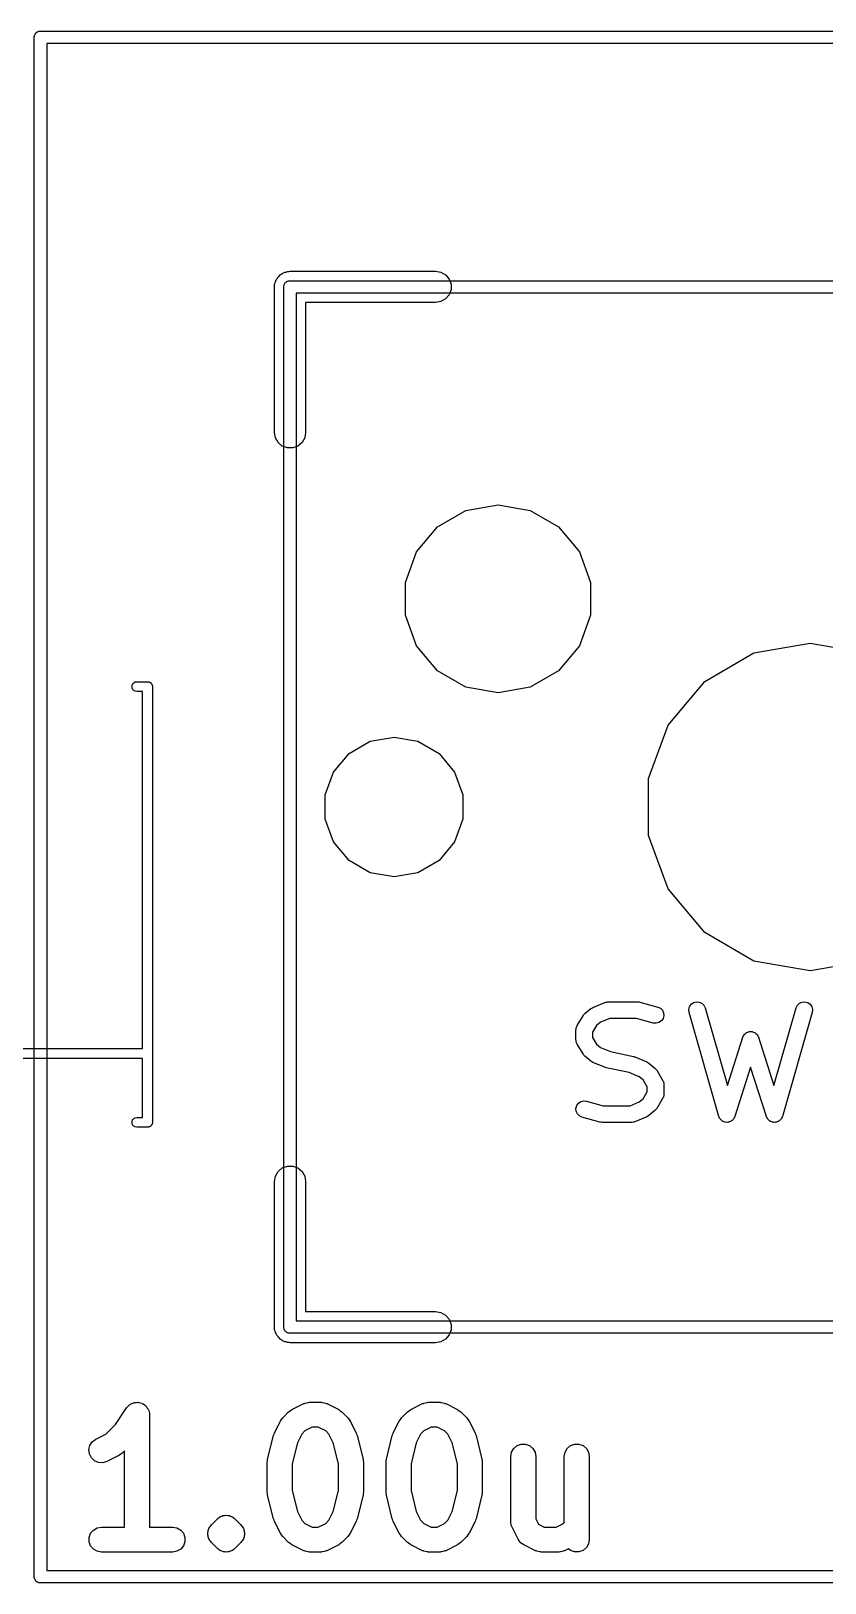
# Model space of a CAD drawing. Header units: millimetres. Extents: x 50 to 169, y 50 to 167.
# Drawn here: x 110.6 to 120.29, y 108.3 to 127.25 of the extents above; entities that cross this region are included whole.
import ezdxf

# ---------------------------------------------------------------- set-up
doc = ezdxf.new("R2010")
doc.units = ezdxf.units.MM
doc.layers.add('BLACK', color=7, linetype='Continuous')

# ---------------------------------------------------------------- blocks, each defined once
blk = doc.blocks.new('hhskb2-Cmts.User')
at = {"layer": 'BLACK'}
for p, q in [((100.574, -62.65), (100.575, -62.6434)), ((100.574, -75.35), (100.574, -62.65)), ((100.575, -62.6368), (100.577, -62.6305)), ((100.575, -62.6434), (100.575, -62.6368)), ((100.577, -62.6305), (100.578, -62.6239)), ((100.578, -62.6239), (100.582, -62.6182)), ((100.582, -62.6182), (100.584, -62.6119)), ((100.584, -62.6119), (100.588, -62.6068)), ((100.588, -62.6068), (100.592, -62.601)), ((100.592, -62.601), (100.597, -62.5967)), ((100.597, -62.5967), (100.601, -62.5916)), ((100.601, -62.5916), (100.607, -62.5883)), ((100.607, -62.5883), (100.612, -62.584)), ((100.612, -62.584), (100.618, -62.5817)), ((100.618, -62.5817), (100.624, -62.5784)), ((100.624, -62.5784), (100.631, -62.5772)), ((100.631, -62.5772), (100.637, -62.575)), ((100.637, -62.575), (100.643, -62.575)), ((100.643, -62.575), (100.65, -62.5738)), ((100.65, -62.5738), (113.35, -62.5738)), ((100.726, -62.7262), (100.726, -75.2738)), ((113.274, -62.7262), (100.726, -62.7262)), ((100.575, -75.3566), (100.574, -75.35)), ((100.575, -75.3632), (100.575, -75.3566)), ((100.577, -75.3695), (100.575, -75.3632)), ((100.578, -75.3761), (100.577, -75.3695)), ((100.582, -75.3818), (100.578, -75.3761)), ((100.584, -75.3881), (100.582, -75.3818)), ((100.588, -75.3932), (100.584, -75.3881)), ((100.592, -75.399), (100.588, -75.3932)), ((100.597, -75.4033), (100.592, -75.399)), ((100.601, -75.4084), (100.597, -75.4033)), ((100.607, -75.4117), (100.601, -75.4084)), ((100.612, -75.416), (100.607, -75.4117)), ((100.726, -75.2738), (113.274, -75.2738)), ((100.618, -75.4183), (100.612, -75.416)), ((100.624, -75.4216), (100.618, -75.4183)), ((100.631, -75.4228), (100.624, -75.4216)), ((100.637, -75.425), (100.631, -75.4228)), ((100.643, -75.425), (100.637, -75.425)), ((100.65, -75.4262), (100.643, -75.425)), ((113.35, -75.4262), (100.65, -75.4262))]:
    blk.add_line(p, q, dxfattribs=at)
blk = doc.blocks.new('hhskb2-Dwgs.User')
at = {"layer": 'BLACK'}
for p, q in [((97.5258, -59.602), (97.527, -59.5954)), ((97.5258, -78.398), (97.5258, -59.602)), ((97.527, -59.5888), (97.5292, -59.5825)), ((97.527, -59.5954), (97.527, -59.5888)), ((97.5292, -59.5825), (97.5304, -59.5759)), ((97.5304, -59.5759), (97.5337, -59.5702)), ((97.5337, -59.5702), (97.536, -59.5639)), ((97.536, -59.5639), (97.5403, -59.5588)), ((97.5403, -59.5588), (97.5436, -59.553)), ((97.5436, -59.553), (97.5487, -59.5487)), ((97.5487, -59.5487), (97.553, -59.5436)), ((97.553, -59.5436), (97.5588, -59.5403)), ((97.5588, -59.5403), (97.5639, -59.536)), ((97.5639, -59.536), (97.5702, -59.5337)), ((97.5702, -59.5337), (97.5759, -59.5304)), ((97.5759, -59.5304), (97.5825, -59.5292)), ((97.5825, -59.5292), (97.5888, -59.527)), ((97.5888, -59.527), (97.5954, -59.527)), ((97.5954, -59.527), (97.602, -59.5258)), ((97.602, -59.5258), (116.398, -59.5258)), ((97.6782, -59.6782), (97.6782, -78.3218)), ((116.322, -59.6782), (97.6782, -59.6782)), ((98.5177, -76.541), (98.6545, -76.3359)), ((98.6545, -76.3359), (98.6603, -76.3298)), ((98.6603, -76.3298), (98.6645, -76.3225)), ((98.6645, -76.3225), (98.6785, -76.3108)), ((98.6785, -76.3108), (98.691, -76.2976)), ((98.691, -76.2976), (98.6986, -76.2939)), ((98.6986, -76.2939), (98.7051, -76.2884)), ((98.7051, -76.2884), (98.7222, -76.2822)), ((98.7222, -76.2822), (98.7385, -76.2742)), ((98.7385, -76.2742), (98.7469, -76.2732)), ((98.7469, -76.2732), (98.7548, -76.2703)), ((98.7548, -76.2703), (98.773, -76.2703)), ((98.773, -76.2703), (98.7911, -76.2683)), ((98.7911, -76.2683), (98.7993, -76.2703)), ((98.7993, -76.2703), (98.8077, -76.2703)), ((98.8077, -76.2703), (98.8248, -76.2766)), ((98.8248, -76.2766), (98.8425, -76.2809)), ((98.8425, -76.2809), (98.8495, -76.2856)), ((98.8495, -76.2856), (98.8575, -76.2884)), ((98.8575, -76.2884), (98.8714, -76.3001)), ((98.8714, -76.3001), (98.8866, -76.3102)), ((98.8866, -76.3102), (98.8916, -76.317)), ((98.8916, -76.317), (98.898, -76.3225)), ((98.898, -76.3225), (98.9071, -76.3382)), ((98.9071, -76.3382), (98.9179, -76.3529)), ((98.9179, -76.3529), (98.9203, -76.361)), ((98.9203, -76.361), (98.9245, -76.3683)), ((100.653, -76.3712), (100.673, -76.3567)), ((100.673, -76.3567), (100.818, -76.2841)), ((100.818, -76.2841), (100.826, -76.2816)), ((100.826, -76.2816), (100.834, -76.2772)), ((100.834, -76.2772), (100.851, -76.2741)), ((100.851, -76.2741), (100.868, -76.269)), ((100.868, -76.269), (100.877, -76.2696)), ((100.877, -76.2696), (100.886, -76.268)), ((100.886, -76.268), (101.031, -76.268)), ((101.031, -76.268), (101.04, -76.2696)), ((101.04, -76.2696), (101.048, -76.269)), ((101.048, -76.269), (101.066, -76.2741)), ((101.066, -76.2741), (101.083, -76.2772)), ((101.083, -76.2772), (101.091, -76.2816)), ((101.091, -76.2816), (101.099, -76.2841)), ((101.099, -76.2841), (101.244, -76.3567)), ((101.244, -76.3567), (101.264, -76.3712)), ((102.104, -76.3712), (102.124, -76.3567)), ((102.124, -76.3567), (102.269, -76.2841)), ((102.269, -76.2841), (102.278, -76.2816)), ((102.278, -76.2816), (102.285, -76.2772)), ((102.285, -76.2772), (102.303, -76.2741)), ((102.303, -76.2741), (102.32, -76.269)), ((102.32, -76.269), (102.329, -76.2696)), ((102.329, -76.2696), (102.337, -76.268)), ((102.337, -76.268), (102.482, -76.268)), ((102.482, -76.268), (102.491, -76.2696)), ((102.491, -76.2696), (102.5, -76.269)), ((102.5, -76.269), (102.517, -76.2741)), ((102.517, -76.2741), (102.535, -76.2772)), ((102.535, -76.2772), (102.542, -76.2816)), ((102.542, -76.2816), (102.551, -76.2841)), ((102.551, -76.2841), (102.696, -76.3567)), ((102.696, -76.3567), (102.715, -76.3712)), ((98.4007, -76.658), (98.5177, -76.541)), ((98.9245, -76.3683), (98.9277, -76.3862)), ((98.9277, -76.3862), (98.9328, -76.4037)), ((98.9328, -76.4037), (98.9322, -76.4121)), ((98.9322, -76.4121), (98.9337, -76.4204)), ((98.9337, -76.4204), (98.9337, -77.792)), ((100.459, -76.6426), (100.532, -76.4974)), ((100.532, -76.4974), (100.546, -76.4778)), ((100.546, -76.4778), (100.56, -76.4578)), ((100.56, -76.4578), (100.633, -76.3852)), ((100.633, -76.3852), (100.653, -76.3712)), ((101.264, -76.3712), (101.284, -76.3852)), ((101.284, -76.3852), (101.356, -76.4578)), ((101.356, -76.4578), (101.37, -76.4778)), ((101.37, -76.4778), (101.385, -76.4974)), ((101.385, -76.4974), (101.458, -76.6426)), ((101.911, -76.6426), (101.983, -76.4974)), ((101.983, -76.4974), (101.998, -76.4778)), ((101.998, -76.4778), (102.012, -76.4578)), ((102.012, -76.4578), (102.084, -76.3852)), ((102.084, -76.3852), (102.104, -76.3712)), ((102.715, -76.3712), (102.735, -76.3852)), ((102.735, -76.3852), (102.808, -76.4578)), ((102.808, -76.4578), (102.822, -76.4778)), ((102.822, -76.4778), (102.836, -76.4974)), ((102.836, -76.4974), (102.909, -76.6426)), ((98.2352, -76.7511), (98.2777, -76.7195)), ((98.2777, -76.7195), (98.4007, -76.658)), ((100.375, -76.964), (100.448, -76.6738)), ((100.448, -76.6738), (100.455, -76.6585)), ((100.455, -76.6585), (100.459, -76.6426)), ((100.793, -76.6558), (100.739, -76.7639)), ((100.831, -76.6183), (100.793, -76.6558)), ((100.922, -76.5728), (100.831, -76.6183)), ((100.995, -76.5728), (100.922, -76.5728)), ((101.086, -76.6183), (100.995, -76.5728)), ((101.123, -76.6558), (101.086, -76.6183)), ((101.177, -76.7639), (101.123, -76.6558)), ((101.458, -76.6426), (101.462, -76.6585)), ((101.462, -76.6585), (101.469, -76.6738)), ((101.469, -76.6738), (101.542, -76.964)), ((101.827, -76.964), (101.899, -76.6738)), ((101.899, -76.6738), (101.906, -76.6585)), ((101.906, -76.6585), (101.911, -76.6426)), ((102.245, -76.6558), (102.191, -76.7639)), ((102.282, -76.6183), (102.245, -76.6558)), ((102.373, -76.5728), (102.282, -76.6183)), ((102.446, -76.5728), (102.373, -76.5728)), ((102.537, -76.6183), (102.446, -76.5728)), ((102.575, -76.6558), (102.537, -76.6183)), ((102.629, -76.7639), (102.575, -76.6558)), ((102.909, -76.6426), (102.914, -76.6585)), ((102.914, -76.6585), (102.921, -76.6738)), ((102.921, -76.6738), (102.993, -76.964)), ((98.1937, -76.8467), (98.206, -76.7952)), ((98.1998, -76.8993), (98.1937, -76.8467)), ((98.2235, -76.9466), (98.1998, -76.8993)), ((98.206, -76.7952), (98.2352, -76.7511)), ((98.5592, -76.9196), (98.414, -76.9922)), ((98.5788, -76.905), (98.5592, -76.9196)), ((98.5988, -76.891), (98.5788, -76.905)), ((98.6289, -76.8609), (98.5988, -76.891)), ((98.6289, -77.792), (98.6289, -76.8609)), ((100.739, -76.7639), (100.675, -77.0198)), ((101.241, -77.0198), (101.177, -76.7639)), ((102.191, -76.7639), (102.127, -77.0198)), ((102.693, -77.0198), (102.629, -76.7639)), ((103.346, -76.9284), (103.355, -76.8763)), ((103.346, -77.7267), (103.346, -76.9284)), ((103.355, -76.8763), (103.382, -76.8305)), ((103.382, -76.8305), (103.422, -76.7964)), ((103.422, -76.7964), (103.472, -76.7783)), ((103.472, -76.7783), (103.525, -76.7783)), ((103.525, -76.7783), (103.575, -76.7964)), ((103.575, -76.7964), (103.615, -76.8305)), ((103.615, -76.8305), (103.642, -76.8763)), ((103.642, -76.8763), (103.651, -76.9284)), ((103.651, -76.9284), (103.651, -77.6907)), ((103.999, -76.9284), (104.008, -76.8763)), ((103.999, -77.7362), (103.999, -76.9284)), ((104.008, -76.8763), (104.035, -76.8305)), ((104.035, -76.8305), (104.075, -76.7964)), ((104.075, -76.7964), (104.125, -76.7783)), ((104.125, -76.7783), (104.178, -76.7783)), ((104.178, -76.7783), (104.228, -76.7964)), ((104.228, -76.7964), (104.268, -76.8305)), ((104.268, -76.8305), (104.295, -76.8763)), ((104.295, -76.8763), (104.304, -76.9284)), ((104.304, -76.9284), (104.304, -77.9444)), ((98.2619, -76.983), (98.2235, -76.9466)), ((98.3104, -77.0041), (98.2619, -76.983)), ((98.3633, -77.0073), (98.3104, -77.0041)), ((98.414, -76.9922), (98.3633, -77.0073)), ((100.371, -77.001), (100.374, -76.9826)), ((100.371, -77.3639), (100.371, -77.001)), ((100.374, -76.9826), (100.375, -76.964)), ((100.675, -77.0198), (100.675, -77.3451)), ((101.241, -77.3451), (101.241, -77.0198)), ((101.542, -76.964), (101.543, -76.9826)), ((101.543, -76.9826), (101.546, -77.001)), ((101.546, -77.001), (101.546, -77.3639)), ((101.822, -77.001), (101.825, -76.9826)), ((101.822, -77.3639), (101.822, -77.001)), ((101.825, -76.9826), (101.827, -76.964)), ((102.127, -77.0198), (102.127, -77.3451)), ((102.693, -77.3451), (102.693, -77.0198)), ((102.993, -76.964), (102.994, -76.9826)), ((102.994, -76.9826), (102.998, -77.001)), ((102.998, -77.001), (102.998, -77.3639)), ((100.374, -77.3822), (100.371, -77.3639)), ((100.375, -77.4008), (100.374, -77.3822)), ((100.448, -77.6911), (100.375, -77.4008)), ((100.675, -77.3451), (100.739, -77.6009)), ((101.177, -77.601), (101.241, -77.3451)), ((101.542, -77.4008), (101.469, -77.6911)), ((101.543, -77.3822), (101.542, -77.4008)), ((101.546, -77.3639), (101.543, -77.3822)), ((101.825, -77.3822), (101.822, -77.3639)), ((101.827, -77.4008), (101.825, -77.3822)), ((101.899, -77.6911), (101.827, -77.4008)), ((102.127, -77.3451), (102.191, -77.6009)), ((102.629, -77.601), (102.693, -77.3451)), ((102.993, -77.4008), (102.921, -77.6911)), ((102.994, -77.3822), (102.993, -77.4008)), ((102.998, -77.3639), (102.994, -77.3822)), ((99.7621, -77.6915), (99.773, -77.6839)), ((99.773, -77.6839), (99.7824, -77.6744)), ((99.7824, -77.6744), (99.7885, -77.6716)), ((99.7885, -77.6716), (99.7937, -77.6673)), ((99.7937, -77.6673), (99.8, -77.665)), ((99.8, -77.665), (99.8054, -77.6612)), ((99.8054, -77.6612), (99.8183, -77.6577)), ((99.8183, -77.6577), (99.8304, -77.6521)), ((99.8304, -77.6521), (99.8371, -77.6515)), ((99.8371, -77.6515), (99.8434, -77.6492)), ((99.8434, -77.6492), (99.8501, -77.6492)), ((99.8501, -77.6492), (99.8566, -77.6475)), ((99.8566, -77.6475), (99.8699, -77.6486)), ((99.8699, -77.6486), (99.8831, -77.6475)), ((99.8831, -77.6475), (99.8896, -77.6492)), ((99.8896, -77.6492), (99.8963, -77.6492)), ((99.8963, -77.6492), (99.9026, -77.6515)), ((99.9026, -77.6515), (99.9093, -77.6521)), ((99.9093, -77.6521), (99.9214, -77.6577)), ((99.9214, -77.6577), (99.9343, -77.6612)), ((99.9343, -77.6612), (99.9398, -77.665)), ((99.9398, -77.665), (99.9461, -77.6673)), ((99.9461, -77.6673), (99.9512, -77.6716)), ((99.9512, -77.6716), (99.9573, -77.6744)), ((99.9573, -77.6744), (99.9667, -77.6839)), ((99.9667, -77.6839), (99.9776, -77.6915)), ((100.739, -77.6009), (100.793, -77.709)), ((101.123, -77.709), (101.177, -77.601)), ((102.191, -77.6009), (102.245, -77.709)), ((102.575, -77.709), (102.629, -77.601)), ((98.1958, -77.918), (98.2139, -77.8682)), ((98.2139, -77.8682), (98.2479, -77.8277)), ((98.2479, -77.8277), (98.2937, -77.8012)), ((98.2937, -77.8012), (98.3459, -77.792)), ((98.3459, -77.792), (98.6289, -77.792)), ((98.9337, -77.792), (99.2167, -77.792)), ((99.2167, -77.792), (99.2688, -77.8012)), ((99.2688, -77.8012), (99.3147, -77.8277)), ((99.3147, -77.8277), (99.3487, -77.8682)), ((99.3487, -77.8682), (99.3668, -77.918)), ((99.6455, -77.8586), (99.6489, -77.8457)), ((99.6466, -77.8719), (99.6455, -77.8586)), ((99.6455, -77.8851), (99.6466, -77.8719)), ((99.6489, -77.8457), (99.6501, -77.8324)), ((99.6501, -77.8324), (99.6557, -77.8203)), ((99.6557, -77.8203), (99.6592, -77.8075)), ((99.6592, -77.8075), (99.6668, -77.7965)), ((99.6668, -77.7965), (99.6724, -77.7844)), ((99.6724, -77.7844), (99.6819, -77.775)), ((99.6819, -77.775), (99.6895, -77.7641)), ((99.6895, -77.7641), (99.7621, -77.6915)), ((99.9776, -77.6915), (100.05, -77.7641)), ((100.05, -77.7641), (100.058, -77.775)), ((100.058, -77.775), (100.067, -77.7844)), ((100.067, -77.7844), (100.073, -77.7965)), ((100.073, -77.7965), (100.081, -77.8075)), ((100.081, -77.8075), (100.084, -77.8203)), ((100.084, -77.8203), (100.09, -77.8324)), ((100.09, -77.8324), (100.091, -77.8457)), ((100.091, -77.8457), (100.094, -77.8586)), ((100.094, -77.8586), (100.093, -77.8719)), ((100.093, -77.8719), (100.094, -77.8851)), ((100.455, -77.7063), (100.448, -77.6911)), ((100.459, -77.7223), (100.455, -77.7063)), ((100.532, -77.8674), (100.459, -77.7223)), ((100.546, -77.8871), (100.532, -77.8674)), ((100.793, -77.709), (100.831, -77.7466)), ((100.831, -77.7466), (100.922, -77.792)), ((100.922, -77.792), (100.995, -77.792)), ((100.995, -77.792), (101.086, -77.7466)), ((101.086, -77.7466), (101.123, -77.709)), ((101.385, -77.8674), (101.37, -77.8871)), ((101.458, -77.7223), (101.385, -77.8674)), ((101.462, -77.7063), (101.458, -77.7223)), ((101.469, -77.6911), (101.462, -77.7063)), ((101.906, -77.7063), (101.899, -77.6911)), ((101.911, -77.7223), (101.906, -77.7063)), ((101.983, -77.8674), (101.911, -77.7223)), ((101.998, -77.8871), (101.983, -77.8674)), ((102.245, -77.709), (102.282, -77.7466)), ((102.282, -77.7466), (102.373, -77.792)), ((102.373, -77.792), (102.446, -77.792)), ((102.446, -77.792), (102.537, -77.7466)), ((102.537, -77.7466), (102.575, -77.709)), ((102.836, -77.8674), (102.822, -77.8871)), ((102.909, -77.7223), (102.836, -77.8674)), ((102.914, -77.7063), (102.909, -77.7223)), ((102.921, -77.6911), (102.914, -77.7063)), ((103.348, -77.7354), (103.346, -77.7267)), ((103.347, -77.7441), (103.348, -77.7354)), ((103.352, -77.7613), (103.347, -77.7441)), ((103.355, -77.7788), (103.352, -77.7613)), ((103.36, -77.7864), (103.355, -77.7788)), ((103.362, -77.7949), (103.36, -77.7864)), ((103.435, -77.94), (103.362, -77.7949)), ((103.651, -77.6907), (103.685, -77.7583)), ((103.685, -77.7583), (103.752, -77.792)), ((103.752, -77.792), (103.898, -77.792)), ((103.898, -77.792), (103.989, -77.7466)), ((103.989, -77.7466), (103.999, -77.7362)), ((98.1958, -77.9709), (98.1958, -77.918)), ((98.2139, -78.0206), (98.1958, -77.9709)), ((98.2479, -78.0612), (98.2139, -78.0206)), ((98.2937, -78.0876), (98.2479, -78.0612)), ((99.3147, -78.0612), (99.2688, -78.0876)), ((99.3487, -78.0206), (99.3147, -78.0612)), ((99.3668, -77.9709), (99.3487, -78.0206)), ((99.3668, -77.918), (99.3668, -77.9709)), ((99.6489, -77.898), (99.6455, -77.8851)), ((99.6501, -77.9113), (99.6489, -77.898)), ((99.6557, -77.9234), (99.6501, -77.9113)), ((99.6592, -77.9363), (99.6557, -77.9234)), ((99.6668, -77.9472), (99.6592, -77.9363)), ((99.6724, -77.9593), (99.6668, -77.9472)), ((99.6819, -77.9687), (99.6724, -77.9593)), ((99.6895, -77.9796), (99.6819, -77.9687)), ((99.7621, -78.0522), (99.6895, -77.9796)), ((99.773, -78.0598), (99.7621, -78.0522)), ((99.7824, -78.0693), (99.773, -78.0598)), ((99.9667, -78.0598), (99.9573, -78.0693)), ((99.9776, -78.0522), (99.9667, -78.0598)), ((100.05, -77.9796), (99.9776, -78.0522)), ((100.058, -77.9687), (100.05, -77.9796)), ((100.067, -77.9593), (100.058, -77.9687)), ((100.073, -77.9472), (100.067, -77.9593)), ((100.081, -77.9363), (100.073, -77.9472)), ((100.084, -77.9234), (100.081, -77.9363)), ((100.09, -77.9113), (100.084, -77.9234)), ((100.091, -77.898), (100.09, -77.9113)), ((100.094, -77.8851), (100.091, -77.898)), ((100.56, -77.907), (100.546, -77.8871)), ((100.633, -77.9796), (100.56, -77.907)), ((100.653, -77.9936), (100.633, -77.9796)), ((100.673, -78.0082), (100.653, -77.9936)), ((100.818, -78.0807), (100.673, -78.0082)), ((101.244, -78.0082), (101.099, -78.0807)), ((101.264, -77.9936), (101.244, -78.0082)), ((101.284, -77.9796), (101.264, -77.9936)), ((101.356, -77.907), (101.284, -77.9796)), ((101.37, -77.8871), (101.356, -77.907)), ((102.012, -77.907), (101.998, -77.8871)), ((102.084, -77.9796), (102.012, -77.907)), ((102.104, -77.9936), (102.084, -77.9796)), ((102.124, -78.0082), (102.104, -77.9936)), ((102.269, -78.0807), (102.124, -78.0082)), ((102.696, -78.0082), (102.551, -78.0807)), ((102.715, -77.9936), (102.696, -78.0082)), ((102.735, -77.9796), (102.715, -77.9936)), ((102.808, -77.907), (102.735, -77.9796)), ((102.822, -77.8871), (102.808, -77.907)), ((103.448, -77.958), (103.435, -77.94)), ((103.46, -77.9766), (103.448, -77.958)), ((103.464, -77.9791), (103.46, -77.9766)), ((103.466, -77.9825), (103.464, -77.9791)), ((103.485, -77.9948), (103.466, -77.9825)), ((103.503, -78.0082), (103.485, -77.9948)), ((103.648, -78.0807), (103.503, -78.0082)), ((104.051, -78.0561), (104.002, -78.0807)), ((104.075, -78.0764), (104.051, -78.0561)), ((104.268, -78.0424), (104.228, -78.0764)), ((104.295, -77.9966), (104.268, -78.0424)), ((104.304, -77.9444), (104.295, -77.9966)), ((98.3459, -78.0968), (98.2937, -78.0876)), ((99.2167, -78.0968), (98.3459, -78.0968)), ((99.2688, -78.0876), (99.2167, -78.0968)), ((99.7885, -78.0721), (99.7824, -78.0693)), ((99.7937, -78.0764), (99.7885, -78.0721)), ((99.8, -78.0787), (99.7937, -78.0764)), ((99.8054, -78.0825), (99.8, -78.0787)), ((99.8183, -78.086), (99.8054, -78.0825)), ((99.8304, -78.0916), (99.8183, -78.086)), ((99.8371, -78.0922), (99.8304, -78.0916)), ((99.8434, -78.0945), (99.8371, -78.0922)), ((99.8501, -78.0945), (99.8434, -78.0945)), ((99.8566, -78.0962), (99.8501, -78.0945)), ((99.8699, -78.0951), (99.8566, -78.0962)), ((99.8831, -78.0962), (99.8699, -78.0951)), ((99.8896, -78.0945), (99.8831, -78.0962)), ((99.8963, -78.0945), (99.8896, -78.0945)), ((99.9026, -78.0922), (99.8963, -78.0945)), ((99.9093, -78.0916), (99.9026, -78.0922)), ((99.9214, -78.086), (99.9093, -78.0916)), ((99.9343, -78.0825), (99.9214, -78.086)), ((99.9398, -78.0787), (99.9343, -78.0825)), ((99.9461, -78.0764), (99.9398, -78.0787)), ((99.9512, -78.0721), (99.9461, -78.0764)), ((99.9573, -78.0693), (99.9512, -78.0721)), ((100.826, -78.0832), (100.818, -78.0807)), ((100.834, -78.0876), (100.826, -78.0832)), ((100.851, -78.0907), (100.834, -78.0876)), ((100.868, -78.0958), (100.851, -78.0907)), ((100.877, -78.0953), (100.868, -78.0958)), ((100.886, -78.0968), (100.877, -78.0953)), ((101.031, -78.0968), (100.886, -78.0968)), ((101.04, -78.0953), (101.031, -78.0968)), ((101.048, -78.0958), (101.04, -78.0953)), ((101.066, -78.0907), (101.048, -78.0958)), ((101.083, -78.0876), (101.066, -78.0907)), ((101.091, -78.0832), (101.083, -78.0876)), ((101.099, -78.0807), (101.091, -78.0832)), ((102.278, -78.0832), (102.269, -78.0807)), ((102.285, -78.0876), (102.278, -78.0832)), ((102.303, -78.0907), (102.285, -78.0876)), ((102.32, -78.0958), (102.303, -78.0907)), ((102.329, -78.0953), (102.32, -78.0958)), ((102.337, -78.0968), (102.329, -78.0953)), ((102.482, -78.0968), (102.337, -78.0968)), ((102.491, -78.0953), (102.482, -78.0968)), ((102.5, -78.0958), (102.491, -78.0953)), ((102.517, -78.0907), (102.5, -78.0958)), ((102.535, -78.0876), (102.517, -78.0907)), ((102.542, -78.0832), (102.535, -78.0876)), ((102.551, -78.0807), (102.542, -78.0832)), ((103.656, -78.0832), (103.648, -78.0807)), ((103.664, -78.0876), (103.656, -78.0832)), ((103.682, -78.0907), (103.664, -78.0876)), ((103.699, -78.0958), (103.682, -78.0907)), ((103.707, -78.0953), (103.699, -78.0958)), ((103.716, -78.0968), (103.707, -78.0953)), ((103.934, -78.0968), (103.716, -78.0968)), ((103.943, -78.0953), (103.934, -78.0968)), ((103.951, -78.0958), (103.943, -78.0953)), ((103.968, -78.0907), (103.951, -78.0958)), ((103.986, -78.0876), (103.968, -78.0907)), ((103.994, -78.0832), (103.986, -78.0876)), ((104.002, -78.0807), (103.994, -78.0832)), ((104.125, -78.0945), (104.075, -78.0764)), ((104.178, -78.0945), (104.125, -78.0945)), ((104.228, -78.0764), (104.178, -78.0945)), ((97.527, -78.4046), (97.5258, -78.398)), ((97.527, -78.4112), (97.527, -78.4046)), ((97.5292, -78.4175), (97.527, -78.4112)), ((97.5304, -78.4241), (97.5292, -78.4175)), ((97.5337, -78.4298), (97.5304, -78.4241)), ((97.536, -78.4361), (97.5337, -78.4298)), ((97.5403, -78.4412), (97.536, -78.4361)), ((97.5436, -78.447), (97.5403, -78.4412)), ((97.6782, -78.3218), (116.322, -78.3218)), ((97.5487, -78.4513), (97.5436, -78.447)), ((97.553, -78.4564), (97.5487, -78.4513)), ((97.5588, -78.4597), (97.553, -78.4564)), ((97.5639, -78.464), (97.5588, -78.4597)), ((97.5702, -78.4663), (97.5639, -78.464)), ((97.5759, -78.4696), (97.5702, -78.4663)), ((97.5825, -78.4708), (97.5759, -78.4696)), ((97.5888, -78.473), (97.5825, -78.4708)), ((97.5954, -78.473), (97.5888, -78.473)), ((97.602, -78.4742), (97.5954, -78.473)), ((116.398, -78.4742), (97.602, -78.4742))]:
    blk.add_line(p, q, dxfattribs=at)
blk = doc.blocks.new('hhskb2-F.SilkS')
at = {"layer": 'BLACK'}
for p, q in [((100.496, -62.542), (100.504, -62.5275)), ((100.504, -62.5275), (100.517, -62.5168)), ((100.517, -62.5168), (100.528, -62.5041)), ((100.528, -62.5041), (100.542, -62.4957)), ((100.542, -62.4957), (100.555, -62.485)), ((100.555, -62.485), (100.57, -62.4793)), ((100.57, -62.4793), (100.585, -62.471)), ((100.585, -62.471), (100.601, -62.4681)), ((100.601, -62.4681), (100.617, -62.4624)), ((100.617, -62.4624), (100.634, -62.4624)), ((100.634, -62.4624), (100.65, -62.4595)), ((100.65, -62.4595), (102.428, -62.4595)), ((102.428, -62.4595), (102.493, -62.471)), ((102.493, -62.471), (102.55, -62.5041)), ((102.55, -62.5041), (102.593, -62.5547)), ((100.459, -62.65), (100.462, -62.6336)), ((100.459, -64.428), (100.459, -62.65)), ((100.462, -62.6169), (100.468, -62.6013)), ((100.462, -62.6336), (100.462, -62.6169)), ((100.468, -62.6013), (100.471, -62.5848)), ((100.471, -62.5848), (100.479, -62.5704)), ((100.479, -62.5704), (100.485, -62.5547)), ((100.485, -62.5547), (100.496, -62.542)), ((102.593, -62.5547), (102.616, -62.6169)), ((102.616, -62.6831), (102.593, -62.7452)), ((102.616, -62.6169), (102.616, -62.6831)), ((102.428, -62.8405), (100.84, -62.8405)), ((100.84, -62.8405), (100.84, -64.428)), ((102.493, -62.829), (102.428, -62.8405)), ((102.55, -62.7959), (102.493, -62.829)), ((102.593, -62.7452), (102.55, -62.7959)), ((100.471, -64.4932), (100.459, -64.428)), ((100.504, -64.5505), (100.471, -64.4932)), ((100.555, -64.593), (100.504, -64.5505)), ((100.617, -64.6156), (100.555, -64.593)), ((100.745, -64.593), (100.683, -64.6156)), ((100.796, -64.5505), (100.745, -64.593)), ((100.829, -64.4932), (100.796, -64.5505)), ((100.84, -64.428), (100.829, -64.4932)), ((100.683, -64.6156), (100.617, -64.6156)), ((102.798, -65.3818), (103.19, -65.3126)), ((103.19, -65.3126), (103.582, -65.3818)), ((102.452, -65.5811), (102.798, -65.3818)), ((103.582, -65.3818), (103.928, -65.5811)), ((102.196, -65.8863), (102.452, -65.5811)), ((103.928, -65.5811), (104.184, -65.8863)), ((102.06, -66.2608), (102.196, -65.8863)), ((104.184, -65.8863), (104.32, -66.2608)), ((102.06, -66.6592), (102.06, -66.2608)), ((104.32, -66.2608), (104.32, -66.6592)), ((102.196, -67.0337), (102.06, -66.6592)), ((104.32, -66.6592), (104.184, -67.0337)), ((102.452, -67.3389), (102.196, -67.0337)), ((104.184, -67.0337), (103.928, -67.3389)), ((106.315, -67.1192), (107, -66.9985)), ((107, -66.9985), (107.685, -67.1192)), ((105.713, -67.4667), (106.315, -67.1192)), ((102.798, -67.5382), (102.452, -67.3389)), ((103.928, -67.3389), (103.582, -67.5382)), ((98.7209, -67.5196), (98.728, -67.5)), ((98.7209, -67.5404), (98.7209, -67.5196)), ((98.728, -67.56), (98.7209, -67.5404)), ((98.728, -67.5), (98.7414, -67.484)), ((98.7414, -67.576), (98.728, -67.56)), ((98.7414, -67.484), (98.7595, -67.4736)), ((98.7595, -67.5864), (98.7414, -67.576)), ((98.7595, -67.4736), (98.78, -67.47)), ((98.78, -67.59), (98.7595, -67.5864)), ((98.78, -67.47), (98.91, -67.47)), ((98.85, -67.59), (98.78, -67.59)), ((98.85, -71.95), (98.85, -67.59)), ((98.91, -67.47), (98.9152, -67.4709)), ((98.9152, -67.4709), (98.9204, -67.4709)), ((98.9204, -67.4709), (98.9253, -67.4727)), ((98.9253, -67.4727), (98.9305, -67.4736)), ((98.9305, -67.4736), (98.9351, -67.4762)), ((98.9351, -67.4762), (98.94, -67.478)), ((98.94, -67.478), (98.944, -67.4814)), ((98.944, -67.4814), (98.9486, -67.484)), ((98.9486, -67.484), (98.9519, -67.4881)), ((98.9519, -67.4881), (98.956, -67.4914)), ((98.956, -67.4914), (98.9586, -67.496)), ((98.9586, -67.496), (98.962, -67.5)), ((98.962, -67.5), (98.9638, -67.5049)), ((98.9638, -67.5049), (98.9664, -67.5095)), ((98.9664, -67.5095), (98.9673, -67.5147)), ((98.9673, -67.5147), (98.9691, -67.5196)), ((98.9691, -67.5196), (98.9691, -67.5248)), ((98.9691, -67.5248), (98.97, -67.53)), ((98.97, -67.53), (98.97, -72.85)), ((103.19, -67.6074), (102.798, -67.5382)), ((103.582, -67.5382), (103.19, -67.6074)), ((105.267, -67.9992), (105.713, -67.4667)), ((105.029, -68.6524), (105.267, -67.9992)), ((101.371, -68.3457), (101.628, -68.1974)), ((101.628, -68.1974), (101.92, -68.1458)), ((101.92, -68.1458), (102.212, -68.1974)), ((102.212, -68.1974), (102.469, -68.3457)), ((101.18, -68.5729), (101.371, -68.3457)), ((102.469, -68.3457), (102.66, -68.5729)), ((101.079, -68.8517), (101.18, -68.5729)), ((102.66, -68.5729), (102.761, -68.8517)), ((105.029, -69.3476), (105.029, -68.6524)), ((101.079, -69.1483), (101.079, -68.8517)), ((102.761, -68.8517), (102.761, -69.1483)), ((101.18, -69.4271), (101.079, -69.1483)), ((102.761, -69.1483), (102.66, -69.4271)), ((105.267, -70.0008), (105.029, -69.3476)), ((101.371, -69.6543), (101.18, -69.4271)), ((102.66, -69.4271), (102.469, -69.6543)), ((101.628, -69.8026), (101.371, -69.6543)), ((102.469, -69.6543), (102.212, -69.8026)), ((101.92, -69.8541), (101.628, -69.8026)), ((102.212, -69.8026), (101.92, -69.8541)), ((105.713, -70.5332), (105.267, -70.0008)), ((106.315, -70.8808), (105.713, -70.5332)), ((107, -71.0015), (106.315, -70.8808)), ((107.685, -70.8808), (107, -71.0015)), ((104.348, -71.4462), (104.493, -71.3857)), ((104.493, -71.3857), (104.496, -71.3852)), ((104.496, -71.3852), (104.498, -71.3841)), ((104.498, -71.3841), (104.513, -71.3814)), ((104.513, -71.3814), (104.528, -71.378)), ((104.528, -71.378), (104.53, -71.3783)), ((104.53, -71.3783), (104.533, -71.3779)), ((104.533, -71.3779), (104.895, -71.3779)), ((104.895, -71.3779), (104.909, -71.3803)), ((104.909, -71.3803), (104.923, -71.3816)), ((104.923, -71.3816), (105.14, -71.4421)), ((105.528, -71.4381), (105.548, -71.4089)), ((105.548, -71.4089), (105.577, -71.3882)), ((105.577, -71.3882), (105.611, -71.3785)), ((105.611, -71.3785), (105.646, -71.381)), ((105.646, -71.381), (105.678, -71.3953)), ((105.678, -71.3953), (105.703, -71.4199)), ((105.703, -71.4199), (105.719, -71.4516)), ((106.83, -71.4516), (106.845, -71.4199)), ((106.845, -71.4199), (106.871, -71.3953)), ((106.871, -71.3953), (106.903, -71.381)), ((106.903, -71.381), (106.938, -71.3785)), ((106.938, -71.3785), (106.972, -71.3882)), ((106.972, -71.3882), (107, -71.4089)), ((107, -71.4089), (107.02, -71.4381)), ((104.155, -71.6692), (104.228, -71.5482)), ((104.228, -71.5482), (104.239, -71.5354)), ((104.239, -71.5354), (104.25, -71.5224)), ((104.25, -71.5224), (104.322, -71.4619)), ((104.322, -71.4619), (104.336, -71.4544)), ((104.336, -71.4544), (104.348, -71.4462)), ((104.553, -71.5811), (104.441, -71.6279)), ((104.882, -71.5811), (104.553, -71.5811)), ((105.086, -71.6379), (104.882, -71.5811)), ((105.14, -71.4421), (105.172, -71.4573)), ((105.184, -71.6125), (105.155, -71.6325)), ((105.172, -71.4573), (105.197, -71.4825)), ((105.205, -71.5838), (105.184, -71.6125)), ((105.197, -71.4825), (105.212, -71.5146)), ((105.214, -71.5498), (105.205, -71.5838)), ((105.212, -71.5146), (105.214, -71.5498)), ((105.52, -71.4723), (105.528, -71.4381)), ((105.523, -71.5074), (105.52, -71.4723)), ((105.886, -72.7774), (105.523, -71.5074)), ((105.719, -71.4516), (105.99, -72.399)), ((106.559, -72.399), (106.83, -71.4516)), ((107.025, -71.5074), (106.662, -72.7774)), ((107.02, -71.4381), (107.029, -71.4723)), ((107.029, -71.4723), (107.025, -71.5074)), ((104.141, -71.7214), (104.142, -71.7118)), ((104.141, -71.8424), (104.141, -71.7214)), ((104.142, -71.7118), (104.143, -71.7021)), ((104.143, -71.7021), (104.145, -71.6946)), ((104.145, -71.6946), (104.147, -71.6867)), ((104.147, -71.6867), (104.152, -71.6782)), ((104.152, -71.6782), (104.155, -71.6692)), ((104.393, -71.6675), (104.344, -71.7496)), ((104.344, -71.7496), (104.344, -71.8142)), ((104.344, -71.8142), (104.393, -71.8963)), ((104.441, -71.6279), (104.393, -71.6675)), ((105.121, -71.6413), (105.086, -71.6379)), ((105.155, -71.6325), (105.121, -71.6413)), ((105.99, -72.399), (106.178, -71.8114)), ((106.178, -71.8114), (106.179, -71.8078)), ((106.179, -71.8078), (106.18, -71.8039)), ((106.18, -71.8039), (106.188, -71.7923)), ((106.188, -71.7923), (106.194, -71.7802)), ((106.194, -71.7802), (106.197, -71.7775)), ((106.197, -71.7775), (106.199, -71.7741)), ((106.199, -71.7741), (106.21, -71.7657)), ((106.21, -71.7657), (106.22, -71.7565)), ((106.22, -71.7565), (106.224, -71.7549)), ((106.224, -71.7549), (106.227, -71.7525)), ((106.227, -71.7525), (106.24, -71.7483)), ((106.24, -71.7483), (106.253, -71.7431)), ((106.253, -71.7431), (106.257, -71.7429)), ((106.257, -71.7429), (106.261, -71.7417)), ((106.261, -71.7417), (106.274, -71.7422)), ((106.274, -71.7422), (106.288, -71.7417)), ((106.288, -71.7417), (106.292, -71.7429)), ((106.292, -71.7429), (106.296, -71.7431)), ((106.296, -71.7431), (106.309, -71.7483)), ((106.309, -71.7483), (106.322, -71.7525)), ((106.322, -71.7525), (106.325, -71.7549)), ((106.325, -71.7549), (106.329, -71.7565)), ((106.329, -71.7565), (106.339, -71.7657)), ((106.339, -71.7657), (106.349, -71.7741)), ((106.349, -71.7741), (106.352, -71.7775)), ((106.352, -71.7775), (106.355, -71.7802)), ((106.355, -71.7802), (106.361, -71.7923)), ((106.361, -71.7923), (106.368, -71.8039)), ((106.368, -71.8039), (106.369, -71.8078)), ((106.369, -71.8078), (106.371, -71.8114)), ((106.371, -71.8114), (106.559, -72.399)), ((96.15, -71.95), (98.85, -71.95)), ((104.142, -71.852), (104.141, -71.8424)), ((104.143, -71.8617), (104.142, -71.852)), ((104.145, -71.8692), (104.143, -71.8617)), ((104.147, -71.8771), (104.145, -71.8692)), ((104.152, -71.8856), (104.147, -71.8771)), ((104.155, -71.8947), (104.152, -71.8856)), ((104.228, -72.0156), (104.155, -71.8947)), ((104.393, -71.8963), (104.441, -71.9359)), ((104.441, -71.9359), (104.563, -71.9868)), ((104.563, -71.9868), (104.844, -72.0453)), ((98.85, -72.07), (96.15, -72.07)), ((98.85, -72.79), (98.85, -72.07)), ((104.239, -72.0284), (104.228, -72.0156)), ((104.25, -72.0414), (104.239, -72.0284)), ((104.322, -72.1019), (104.25, -72.0414)), ((104.336, -72.1094), (104.322, -72.1019)), ((104.348, -72.1176), (104.336, -72.1094)), ((104.493, -72.1781), (104.348, -72.1176)), ((104.503, -72.1802), (104.493, -72.1781)), ((104.512, -72.1838), (104.503, -72.1802)), ((104.793, -72.2423), (104.512, -72.1838)), ((104.844, -72.0453), (104.853, -72.0489)), ((104.853, -72.0489), (104.862, -72.051)), ((104.862, -72.051), (105.007, -72.1115)), ((105.007, -72.1115), (105.02, -72.1196)), ((105.02, -72.1196), (105.033, -72.1272)), ((105.033, -72.1272), (105.106, -72.1877)), ((105.106, -72.1877), (105.117, -72.2006)), ((106.274, -72.1757), (106.081, -72.7805)), ((106.468, -72.7805), (106.274, -72.1757)), ((104.915, -72.2931), (104.793, -72.2423)), ((104.962, -72.3327), (104.915, -72.2931)), ((105.012, -72.4148), (104.962, -72.3327)), ((105.117, -72.2006), (105.128, -72.2134)), ((105.128, -72.2134), (105.2, -72.3344)), ((105.2, -72.3344), (105.204, -72.3435)), ((105.204, -72.3435), (105.209, -72.3519)), ((105.209, -72.3519), (105.21, -72.3598)), ((105.21, -72.3598), (105.213, -72.3673)), ((105.213, -72.3673), (105.213, -72.3771)), ((105.213, -72.3771), (105.215, -72.3867)), ((104.915, -72.6012), (104.962, -72.5615)), ((104.962, -72.5615), (105.012, -72.4795)), ((105.012, -72.4795), (105.012, -72.4148)), ((105.2, -72.5599), (105.128, -72.6808)), ((105.204, -72.5508), (105.2, -72.5599)), ((105.209, -72.5424), (105.204, -72.5508)), ((105.21, -72.5344), (105.209, -72.5424)), ((105.213, -72.5269), (105.21, -72.5344)), ((105.215, -72.5076), (105.213, -72.5172)), ((105.213, -72.5172), (105.213, -72.5269)), ((105.215, -72.3867), (105.215, -72.5076)), ((104.141, -72.6793), (104.151, -72.6453)), ((104.144, -72.7144), (104.141, -72.6793)), ((104.159, -72.7466), (104.144, -72.7144)), ((104.151, -72.6453), (104.171, -72.6166)), ((104.183, -72.7717), (104.159, -72.7466)), ((104.171, -72.6166), (104.2, -72.5966)), ((104.2, -72.5966), (104.234, -72.5878)), ((104.234, -72.5878), (104.269, -72.5912)), ((104.269, -72.5912), (104.474, -72.6479)), ((104.474, -72.6479), (104.803, -72.6479)), ((104.803, -72.6479), (104.915, -72.6012)), ((105.106, -72.7066), (105.033, -72.7671)), ((105.117, -72.6937), (105.106, -72.7066)), ((105.128, -72.6808), (105.117, -72.6937)), ((98.7209, -72.8396), (98.728, -72.82)), ((98.7209, -72.8604), (98.7209, -72.8396)), ((98.728, -72.88), (98.7209, -72.8604)), ((98.728, -72.82), (98.7414, -72.804)), ((98.7414, -72.896), (98.728, -72.88)), ((98.7414, -72.804), (98.7595, -72.7936)), ((98.7595, -72.9064), (98.7414, -72.896)), ((98.7595, -72.7936), (98.78, -72.79)), ((98.78, -72.91), (98.7595, -72.9064)), ((98.78, -72.79), (98.85, -72.79)), ((98.91, -72.91), (98.78, -72.91)), ((98.9152, -72.9091), (98.91, -72.91)), ((98.9204, -72.9091), (98.9152, -72.9091)), ((98.9253, -72.9073), (98.9204, -72.9091)), ((98.9305, -72.9064), (98.9253, -72.9073)), ((98.9351, -72.9038), (98.9305, -72.9064)), ((98.94, -72.902), (98.9351, -72.9038)), ((98.944, -72.8986), (98.94, -72.902)), ((98.9486, -72.896), (98.944, -72.8986)), ((98.9519, -72.8919), (98.9486, -72.896)), ((98.956, -72.8886), (98.9519, -72.8919)), ((98.9586, -72.884), (98.956, -72.8886)), ((98.962, -72.88), (98.9586, -72.884)), ((98.9638, -72.8751), (98.962, -72.88)), ((98.9664, -72.8705), (98.9638, -72.8751)), ((98.9673, -72.8653), (98.9664, -72.8705)), ((98.9691, -72.8604), (98.9673, -72.8653)), ((98.97, -72.85), (98.9691, -72.8552)), ((98.9691, -72.8552), (98.9691, -72.8604)), ((104.215, -72.7869), (104.183, -72.7717)), ((104.433, -72.8474), (104.215, -72.7869)), ((104.446, -72.8487), (104.433, -72.8474)), ((104.46, -72.8511), (104.446, -72.8487)), ((104.823, -72.8511), (104.46, -72.8511)), ((104.825, -72.8507), (104.823, -72.8511)), ((104.828, -72.851), (104.825, -72.8507)), ((104.842, -72.8477), (104.828, -72.851)), ((104.858, -72.845), (104.842, -72.8477)), ((104.86, -72.8438), (104.858, -72.845)), ((104.862, -72.8433), (104.86, -72.8438)), ((105.007, -72.7828), (104.862, -72.8433)), ((105.02, -72.7746), (105.007, -72.7828)), ((105.033, -72.7671), (105.02, -72.7746)), ((105.889, -72.7825), (105.886, -72.7774)), ((105.89, -72.788), (105.889, -72.7825)), ((105.896, -72.7983), (105.89, -72.788)), ((105.902, -72.8092), (105.896, -72.7983)), ((105.906, -72.8131), (105.902, -72.8092)), ((105.909, -72.8178), (105.906, -72.8131)), ((105.918, -72.8253), (105.909, -72.8178)), ((105.927, -72.8337), (105.918, -72.8253)), ((105.932, -72.836), (105.927, -72.8337)), ((105.937, -72.8394), (105.932, -72.836)), ((105.948, -72.8431), (105.937, -72.8394)), ((105.959, -72.8481), (105.948, -72.8431)), ((105.965, -72.8485), (105.959, -72.8481)), ((105.97, -72.8502), (105.965, -72.8485)), ((105.982, -72.8497), (105.97, -72.8502)), ((105.995, -72.8506), (105.982, -72.8497)), ((106, -72.849), (105.995, -72.8506)), ((106.006, -72.8488), (106, -72.849)), ((106.017, -72.8442), (106.006, -72.8488)), ((106.028, -72.8409), (106.017, -72.8442)), ((106.033, -72.8376), (106.028, -72.8409)), ((106.038, -72.8354), (106.033, -72.8376)), ((106.047, -72.8273), (106.038, -72.8354)), ((106.057, -72.8202), (106.047, -72.8273)), ((106.06, -72.8155), (106.057, -72.8202)), ((106.064, -72.8117), (106.06, -72.8155)), ((106.07, -72.801), (106.064, -72.8117)), ((106.077, -72.7909), (106.07, -72.801)), ((106.078, -72.7855), (106.077, -72.7909)), ((106.081, -72.7805), (106.078, -72.7855)), ((106.47, -72.7855), (106.468, -72.7805)), ((106.472, -72.7909), (106.47, -72.7855)), ((106.479, -72.801), (106.472, -72.7909)), ((106.484, -72.8117), (106.479, -72.801)), ((106.488, -72.8155), (106.484, -72.8117)), ((106.492, -72.8202), (106.488, -72.8155)), ((106.501, -72.8273), (106.492, -72.8202)), ((106.51, -72.8354), (106.501, -72.8273)), ((106.516, -72.8376), (106.51, -72.8354)), ((106.52, -72.8409), (106.516, -72.8376)), ((106.532, -72.8442), (106.52, -72.8409)), ((106.543, -72.8488), (106.532, -72.8442)), ((106.549, -72.849), (106.543, -72.8488)), ((106.554, -72.8506), (106.549, -72.849)), ((106.566, -72.8497), (106.554, -72.8506)), ((106.578, -72.8502), (106.566, -72.8497)), ((106.584, -72.8485), (106.578, -72.8502)), ((106.589, -72.8481), (106.584, -72.8485)), ((106.6, -72.8431), (106.589, -72.8481)), ((106.612, -72.8394), (106.6, -72.8431)), ((106.616, -72.836), (106.612, -72.8394)), ((106.621, -72.8337), (106.616, -72.836)), ((106.63, -72.8253), (106.621, -72.8337)), ((106.64, -72.8178), (106.63, -72.8253)), ((106.643, -72.8131), (106.64, -72.8178)), ((106.647, -72.8092), (106.643, -72.8131)), ((106.652, -72.7983), (106.647, -72.8092)), ((106.659, -72.788), (106.652, -72.7983)), ((106.66, -72.7825), (106.659, -72.788)), ((106.662, -72.7774), (106.66, -72.7825)), ((100.459, -73.572), (100.471, -73.5068)), ((100.471, -73.5068), (100.504, -73.4495)), ((100.504, -73.4495), (100.555, -73.407)), ((100.555, -73.407), (100.617, -73.3844)), ((100.617, -73.3844), (100.683, -73.3844)), ((100.683, -73.3844), (100.745, -73.407)), ((100.745, -73.407), (100.796, -73.4495)), ((100.796, -73.4495), (100.829, -73.5068)), ((100.829, -73.5068), (100.84, -73.572)), ((100.459, -75.35), (100.459, -73.572)), ((100.84, -73.572), (100.84, -75.1595)), ((100.84, -75.1595), (102.428, -75.1595)), ((102.428, -75.1595), (102.493, -75.171)), ((102.493, -75.171), (102.55, -75.2041)), ((102.55, -75.2041), (102.593, -75.2548)), ((100.462, -75.3664), (100.459, -75.35)), ((100.462, -75.3831), (100.462, -75.3664)), ((100.468, -75.3987), (100.462, -75.3831)), ((100.471, -75.4152), (100.468, -75.3987)), ((102.593, -75.2548), (102.616, -75.3169)), ((102.616, -75.3831), (102.593, -75.4453)), ((102.616, -75.3169), (102.616, -75.3831)), ((100.479, -75.4296), (100.471, -75.4152)), ((100.485, -75.4453), (100.479, -75.4296)), ((100.496, -75.458), (100.485, -75.4453)), ((100.504, -75.4725), (100.496, -75.458)), ((100.517, -75.4832), (100.504, -75.4725)), ((100.528, -75.4959), (100.517, -75.4832)), ((100.542, -75.5043), (100.528, -75.4959)), ((100.555, -75.515), (100.542, -75.5043)), ((100.57, -75.5207), (100.555, -75.515)), ((100.585, -75.529), (100.57, -75.5207)), ((100.601, -75.5319), (100.585, -75.529)), ((100.617, -75.5376), (100.601, -75.5319)), ((100.634, -75.5376), (100.617, -75.5376)), ((100.65, -75.5405), (100.634, -75.5376)), ((102.428, -75.5405), (100.65, -75.5405)), ((102.493, -75.529), (102.428, -75.5405)), ((102.55, -75.4959), (102.493, -75.529)), ((102.593, -75.4453), (102.55, -75.4959))]:
    blk.add_line(p, q, dxfattribs=at)

msp = doc.modelspace()

# ---------------------------------------------------------------- block references
for name in ['hhskb2-F.SilkS', 'hhskb2-Dwgs.User', 'hhskb2-Cmts.User']:
    msp.add_blockref(name, (13.113, 186.774))

doc.saveas('drawing.dxf')
